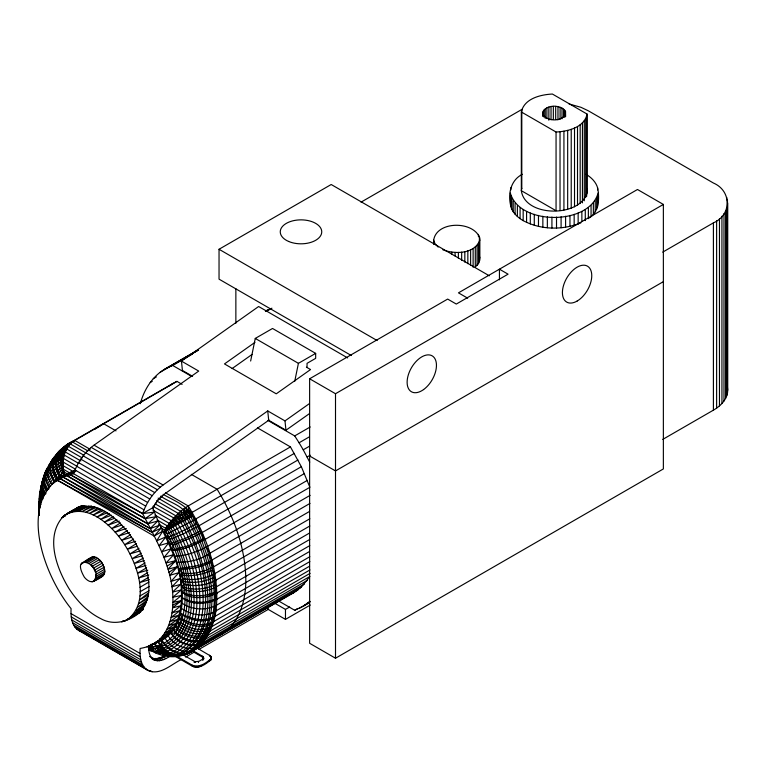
<?xml version="1.0" encoding="UTF-8"?>
<svg xmlns="http://www.w3.org/2000/svg" width="766" height="766" viewBox="0 0 766 766"><rect width="100%" height="100%" fill="white"/><g stroke="black" fill="none" stroke-linecap="round" stroke-linejoin="round"><path stroke-width="1.15" d="M181.465 659.488C171.469 664.084 159.768 676.263 147.675 670.25L78.649 630.399C71.295 625.946 70.711 616.333 71.075 608.635C41.642 572.432 12.62 490.135 75.777 470.362M39.325 502.113L39.123 512.119L39.382 500.447L39.19 515.422M90.197 449.345L74.723 440.412C63.779 447.411 60.897 462.492 64.459 474.336L66.537 475.533M163.129 494.338C174.859 501.155 189.451 506.058 194.296 519.846C198.921 528.626 202.913 537.742 206.217 547.106C212.728 565.94 216.663 586.009 215.054 605.992C214.183 638.442 187.335 668.909 153.267 651.837C209.367 638.212 188.493 560.779 167.419 525.916L157.078 519.951M147.675 670.25C140.322 665.798 139.738 656.184 140.092 648.476C153.382 646.169 166.5 638.614 173.92 627.172C180.546 616.017 182.04 602.631 181.322 589.897C180.814 559.783 162.469 535.061 152.836 507.695L157.873 500.112L164.039 494.338L269.048 420.027M38.951 505.062L38.999 503.722M182.126 384.36L176.965 381.382L173.087 383.383L70.845 442.413C65.943 445.927 63.176 451.854 62.936 457.809L63.501 458.499L62.956 460.759C46.257 469.931 40.023 490.278 39.698 508.26L39.056 502.075M38.97 508.614L39.104 511.19M40.876 504.679C37.247 497.393 40.828 488.957 42.436 481.546M41.249 485.558L40.962 490.585L43.432 496.694L44.15 493.716C36.538 477.457 52.327 460.481 65.34 451.997C65.943 446.875 70.127 442.509 74.723 440.412C60.562 446.348 45.165 462.559 56.368 478.175L58.417 479.43L64.459 474.336C57.412 464.024 59.202 446.138 72.444 441.982L87.898 450.906M172.762 605.15C174.83 571.723 157.365 542.165 142.629 513.584L73.613 473.733L62.917 477.007L57.019 480.004L154.148 536.076L162.775 531.097L156.704 540.815L165.877 536.889L159.108 545.622L168.731 542.778L161.885 551.74L171.325 548.724L164.115 557.275L173.643 554.718L166.145 562.914L175.682 560.722L168.108 569.205L177.425 566.706L169.736 575.381L178.871 572.642L171.019 581.442L180 578.512L171.9 586.804L180.824 584.267L172.494 592.099L181.322 589.897L172.819 597.317L181.504 595.364L172.857 602.421L181.37 600.649L172.589 607.831C171.479 622.049 165.648 637.456 152.511 644.627L166.251 636.173L159.835 639.15L169.075 633.53L162.325 636.393L171.632 630.523L164.738 633.051L173.92 627.172L166.883 629.307L175.921 623.476L168.568 625.573L177.626 619.474L169.975 621.609L179.033 615.165L171.115 617.425L180.125 610.569L171.977 612.934L180.9 605.734L172.589 607.831L172.762 605.15L181.37 600.649M40.272 494.75L39.65 496.368L40.924 489.148L40.636 491.332M138.761 613.001L127.462 619.656C150.624 601.186 137.784 565.605 124.686 544.664C112.621 526.012 87.286 501.376 63.913 515.719C44.476 535.932 56.464 568.295 69.227 588.968C77.194 601.09 87.554 612.13 100.71 618.612C113.425 625.918 128.688 621.791 139.402 612.752M41.728 484.619L39.267 499.48M307.329 480.378L205.096 539.408C195.004 544.348 183.993 550.591 172.618 550.007L172.867 544.904L165.896 530.79L165.81 528.406C171.536 519.444 179.1 511.497 188.206 505.933L290.448 446.904L301.354 466.714L309.895 487.272L207.653 546.302C197.59 551.616 186.435 556.02 174.945 556.183L167.112 537.77L163.962 531.786L161.885 530.589M151.687 644.187C190.035 635.234 185.391 584.544 174.945 556.183M152.855 510.089L171.345 520.756L171.182 523.743C192.18 558.682 214.585 637.695 159.807 654.059L150.691 644.398L150.442 647.634L152.999 651.502L154.359 651.33L155.565 652.689C212 639.667 189.968 559.333 169.056 524.969L169.276 523.35L154.837 515.02M165.513 492.825L188.206 505.933C206.303 535.53 218.904 570.105 216.5 605.226C215.284 625.19 205.604 646.609 186.061 654.413C236.282 622.835 208.725 547.958 185.803 507.427M304.485 473.522L199.294 534.18L178.315 543.257L172.867 544.904L170.004 543.86L170.282 539.283L183.179 533.921L196.182 527.391L301.354 466.714M39.009 503.444L39.315 498.053M159.807 654.059L159.931 652.048L155.67 646.696L154.646 643.555L161.444 651.627L167.582 655.763C190.629 650.401 200.118 623.581 199.907 602.287C200.137 572.69 189.815 543.87 174.935 518.592L152.961 506.288M203.593 659.267L203.229 656.673L192.582 650.42M569.09 103.984L580.906 107.288L588.307 110.792L713.405 183.017C731.779 190.868 731.779 215.026 713.405 222.868L662.724 252.129M662.724 439.425L713.405 410.164C720.643 406.018 727.595 399.096 727.7 390.239L727.7 202.942M170.282 539.283L167.112 537.77L167.486 533.73L192.793 520.688L297.964 459.993M93.519 581.461C105.919 565.097 68.605 550.199 84.442 577.325C86.587 579.881 89.967 582.725 93.519 581.461C98.115 578.751 106.493 576.386 104.549 569.339C103.726 565.021 101.303 560.99 97.77 558.366C92.332 553.866 86.817 560.808 82.048 562.905M72.444 441.982L70.319 443.217L70.338 443.954C66.46 448.1 59.872 449.46 57.23 454.822C54.156 461.458 55.42 469.357 58.934 475.562L61.309 476.691L61.701 473.264C55.343 462.607 58.896 447.306 70.845 442.413C60.265 447.717 58.618 462.147 63.798 471.837L68.95 474.805M294.326 453.386L192.084 512.406L191.739 515.145L184.309 519.377C205.211 557.591 227.454 629.949 177.923 656.203C170.569 655.935 163.991 651.272 159.989 645.288L149.083 647.758L151.046 650.937L152.999 651.502M40.292 490.843L39.487 497.249L41.077 502.582C42.618 487.607 49.034 471.693 62.649 463.918L63.071 462.032L62.295 461.132C61.711 454.008 64.555 446.233 70.845 442.413M55.947 481.469L56.368 478.175L63.798 471.837M57.115 481L58.417 479.43L58.934 475.562M169.477 655.562C179.033 657.104 187.153 647.519 192.592 640.596C200.185 629.355 202.846 615.529 203.153 602.181C203.392 572.03 192.879 542.663 177.722 516.926L178.315 513.412L156.628 500.887M189.853 652.565C180.096 659.172 167.084 654.011 161.186 644.78L161.942 640.596C168.597 649.578 181.035 657.678 192.084 651.378L294.326 592.348L301.354 587.129L309.895 576.434L207.653 635.464C197.81 640.845 185.228 637.216 177.339 629.949L175.787 626.157L179.206 626.406C187.45 633.367 200.06 636.546 209.922 631.184L310.096 573.351M522.393 174.294C511.362 179.704 508.011 192.611 510.357 204.024C511.142 211.445 517.012 217.065 523.168 220.627C540.729 229.982 562.665 230.375 580.934 222.791M510.357 193.061C519.224 225.568 589.226 225.568 598.093 193.061M589.265 217.937C598.562 212.077 599.395 200.299 598.093 190.408C597.336 183.323 591.917 177.789 586.057 174.294M41.69 484.102C45.127 468.275 54.29 453.711 67.657 444.433M173.585 518.189L173.001 521.139L171.182 523.743L167.419 525.916L163.962 531.786L167.486 533.73M40.416 489.79L42.053 482.207M44.447 476.021L45.759 472.134C41.967 477.773 42.781 485.395 46.793 490.671C49.876 482.063 55.372 474.001 63.329 469.242L70.577 473.426M48.756 485.941C45.213 480.608 44.045 473.187 47.683 467.595C43.107 474.183 41.948 483.25 47.119 489.809M521.33 111.97C524.222 98.536 540.528 94.639 552.391 94.036L587.12 114.086L587.12 192.793C580.111 217.506 524.988 217.544 521.33 190.677L521.33 111.97L556.059 132.02C567.922 131.426 584.228 127.529 587.12 114.086M250.645 361.025L255.27 338.428L272.533 328.47L315.669 353.375L315.669 358.354L307.042 363.333L307.042 366.857M294.709 381.411L298.414 363.333L315.669 353.375M104.052 567.271L95.424 572.25L93.519 568.133L90.723 564.657L99.35 559.678C102.998 563.556 105.861 569.195 104.052 574.557L95.424 579.546M521.818 188.302L521.33 190.677L556.059 210.727L556.059 132.02M39.305 507.082L39.296 515.499M172.867 544.904L177.339 556.269L182.184 573.274L184.099 584.324L181.887 586.545C192.419 590.634 204.656 589.59 214.825 584.879L215.84 580.245L213.896 577.487L214.844 573.619L212.555 569.961L213.523 566.878L309.56 511.429M309.847 518.764L214.844 573.619C205.307 578.742 193.951 580.676 183.275 578.837L181.14 580.647L184.099 584.324L184.654 589.696L182.289 592.29C192.563 597.145 205.068 596.771 215.332 592.07L216.5 586.756L309.445 533.088M203.593 658.272L203.229 659.775L203.718 657.726M174.677 656.022L192.295 666.19C199.036 669.446 206.303 663.749 211.129 659.631L211.33 657.726L210.516 655.964L196.077 647.462M309.78 545.603L216.835 599.271C206.36 604.604 191.912 605.217 182.356 597.863C192.323 603.407 205.049 603.742 215.409 599.05L216.835 593.104L309.78 539.436M479.851 240.007C474.776 254.092 454.793 254.427 442.834 249.773M475.293 247.073L475.293 266.999L478.453 263.657L479.851 259.933L479.851 238.102C473.139 219.411 431.698 220.972 433.604 243.961M159.989 645.288C181.322 636.479 186.598 610.358 184.654 589.696L181.887 586.545M140.283 403.692C143.97 390.038 151.898 377.006 164.183 369.518L198.289 349.832M42.714 480.416L44.141 476.988L43.662 478.693M44.15 493.716C46.946 483.068 52.921 472.727 62.563 466.954L63.013 465.642L62.295 461.132M542.721 113.875C546.34 122.474 565.863 122.033 565.519 111.52C560.693 103.228 540.882 104.482 542.721 116.26M171.345 520.756L173.001 521.139L174.935 518.592L175.845 515.805L155.192 503.875M43.183 478.721C40.857 483.758 42.456 489.713 45.74 493.936M43.739 476.778L44.102 475.791M49.12 465.728L51.446 461.333L45.989 471.349M73.613 473.733C77.5 462.53 84.423 452.179 94.055 445.151L198.72 371.079L181.456 361.121L258.621 306.515L347.659 357.923M309.397 413.65L285.957 430.233L284.99 420.898L267.736 410.93L163.072 485.002C153.439 492.031 146.517 502.381 142.629 513.584L70.099 474.585L75.805 470.899M151.611 649.587L151.046 650.937L148.499 649.807C206.456 642.444 187.21 561.535 166.366 528.1L191.117 514.053L192.084 512.406L188.943 510.309L188.206 505.933M47.559 469.386L48.727 466.638M210.813 562.321L213.523 566.878C204.034 572.001 192.927 574.385 182.184 573.274L178.679 568.535C189.671 569.971 200.941 567.127 210.813 562.321L211.876 560.061L309.981 503.415M62.956 460.759L62.936 457.809L64.277 455.09L63.511 453.654L66.747 449L66.316 448.522L57.23 454.822L48.986 465.115M104.549 569.339L95.922 574.318L95.922 578.052L94.611 580.695L103.238 575.716M152.377 508.614L157.547 500.495L161.789 496.109M52.873 458.92C48.344 466.063 50.412 475.533 55.334 481.91M44.418 474.92L45.386 473.149M184.309 519.377L181.571 514.637L178.315 513.412L182.691 520.286L166.892 529.028L165.896 530.79L163.962 531.786M155.565 652.689L156.618 650.947M52.069 460.395L58.781 451.892M55.152 457.225L56.387 455.339L53.907 457.57M56.368 478.175L52.011 484.198C41.067 471.55 53.132 456.354 65.388 450.695M89.861 559.075L91.757 557.16M176.745 656.223L192.295 665.194C199.036 668.45 206.303 662.753 211.129 658.636M55.075 456.402L55.506 455.799M54.348 456.976C48.086 463.564 49.091 474.077 54.041 481.096M55.248 455.99L62.352 448.579L65.876 446.434M309.56 566.208L213.523 621.657L211.55 624.108L211.876 626.578C202.023 631.912 189.413 629.221 180.824 622.605L177.683 622.174C185.726 630.274 198.806 634.162 209.568 629.499L211.876 626.578L309.981 569.933M133.313 616.008C159.625 601.703 147.177 563.728 135.63 543.448C123.786 523.858 96.775 494.721 72.109 511.152M57.421 453.999L59.231 451.768M175.787 626.157C183.38 634.602 196.393 639.141 207.184 634.487L209.922 631.184L209.568 629.499M154.148 536.076L161.176 528.128L152.089 532.322L57.019 480.004L68.088 473.627L59.796 478.444L152.089 532.322L159.692 525.15L150.126 528.578L59.796 478.444L70.874 472.287L62.917 477.007L150.126 528.578L157.806 520.985L147.714 523.829L62.917 477.007L73.842 471.052L66.757 475.59L147.714 523.829L156.025 516.677L145.147 518.668L66.757 475.59L75.71 470.745M176.965 562.378C188.331 562.455 200.711 559.869 209.922 553.196L310.096 495.363M213.139 618.334L213.523 621.657C203.67 626.971 191.088 624.778 182.184 618.535L180.537 613.26C189.671 620.546 205.269 624.376 214.844 616.448L309.847 561.593M177.339 629.949L173.576 629.796C180.719 638.547 193.616 643.699 204.417 639.045L207.653 635.464L207.184 634.487M66.316 448.522L68.413 446.329L83.877 455.253M59.844 450.848L67.207 444.816L176.965 381.382M204.417 639.045L205.096 639.399C195.273 644.79 182.739 640.74 175.222 633.195L171.077 633.08C178.2 643.086 195.876 650.391 205.096 639.399L307.329 580.369M61.117 478.53L65.646 475.025L54.137 482.025L62.544 477.228L60.696 478.424M202.645 659.22L202.645 660.215L203.229 658.779L199.189 661.211L195.656 661.757L194.775 662.542L194.775 661.546L182.94 654.825M194.018 662.207L195.656 661.757M278.163 600.707L294.709 610.263L303.231 606.212L309.857 601.262M94.409 429.535L103.63 423.722L116.011 430.875M181.475 608.376C191.098 615.222 205.623 617.635 215.84 610.962L309.809 556.71M297.964 589.944L188.206 653.379L192.084 651.378L197.685 646.897L301.354 587.129M44.237 494.472L45.989 493.074M148.776 592.664L139.441 599.998L148.566 594.78M148.125 596.599L138.627 603.771L147.733 598.572M46.362 490.719L49.043 488.737M147.149 600.257L137.487 607.256L146.584 602.086M254.973 342.354L224.486 363.927L276.258 393.82L310.546 369.547L306.41 367.163M232.127 368.551L252.129 354.399M284.99 420.898L309.407 403.615M64.411 446.856L70.319 443.217M145.856 603.618L136.051 610.445L145.128 605.284M48.765 487.358L50.594 486.104M144.247 606.662L134.318 613.298L143.366 608.137M169.439 385.796L173.087 383.383M168.96 572.298L177.425 566.706M54.233 482.599L51.466 484.38L53.524 483.241M109.375 513.775L100.71 519.367L111.319 515.212M113.138 516.476L104.444 522.086L114.527 518.304M116.844 519.52L108.121 525.15L119.314 521.11M183.275 578.837L180.077 574.634L182.184 573.274M105.584 511.449L96.956 517.002L107.546 512.693M120.473 522.891L111.712 528.53L121.765 525.036M101.801 509.505L93.193 515.02L103.755 510.539M123.987 526.558L115.187 532.198L126.323 528.473M143.357 608.711L132.288 615.787L143.319 609.487M98.048 507.963L89.459 513.44L99.982 508.787M127.367 530.493L118.519 536.133L129.607 532.542M130.574 534.678L121.698 540.298L131.618 537.186M94.888 506.498L85.792 512.253L96.257 507.437M133.6 539.063L124.686 544.664L135.62 541.332M167.17 566.064L175.682 560.722M91.298 505.799L82.201 511.487L92.609 506.508M136.415 543.621L127.462 549.203L137.219 546.292M86.797 506.154L78.726 511.152L89.057 506M138.991 548.322L130 553.875L140.235 550.878M141.317 553.119L132.288 558.653L142.409 555.714M140.178 611.67L130 617.913L140.992 611.613M84.48 505.694L75.384 511.228L85.648 505.933M65.531 515.47L61.615 517.845L65.713 515.595M143.366 557.993L134.318 563.479L144.305 560.597M145.128 562.886L136.051 568.343L145.913 565.49M174.935 518.592L188.943 510.309M82.326 505.675L72.215 511.726L83.408 505.742M140.915 610.808L142.907 609.621M146.584 567.769L137.487 573.188L147.809 570.163M81.464 505.914L79.405 507.13L81.464 506.106M147.733 572.604L138.627 577.985L148.776 574.96M73.804 509.888L63.913 515.719L72.071 511.133M180.604 516.657L173.001 521.139C187.373 545.919 197.322 574.155 196.843 603.072C197.015 624.252 186.789 650.296 163.857 655.083L159.931 652.048M123.671 620.747L121.698 621.906L123.786 620.776M79.358 506.699L69.227 512.655L81.33 505.953M148.566 577.353L139.441 582.696L149.418 579.642M140.618 611.766L138.627 612.934L140.465 611.948M182.203 515.719L189.595 511.41L192.084 512.406L192.381 516.294L195.723 519.022L196.326 523.8L199.122 525.744L199.945 531.413L202.243 532.552L203.22 539.12L188.398 545.756L172.618 550.007M79.568 506.47L76.466 508.27L79.511 506.632M139.929 587.292L149.064 581.978M133.6 615.797L124.686 620.987L135.046 615.146M154.215 643.622L163.177 638.432M351.326 355.529L219.038 279.15L219.038 249.266L331.199 184.51L489.33 275.808M361.025 202.157L521.943 109.394M164.183 369.518L198.298 349.976M265.476 311.197L270.819 308.641M160.276 372.171L198.518 350.091M168.319 367.287L172.695 365.468L192.333 354.131M266.75 311.168L271.911 308.191M153.277 378.691L156.369 376.901M150.184 382.54L152.252 381.344M467.681 298.175L458.461 292.851L637.484 189.489L663.366 204.436L663.366 468.936L335.508 658.224L309.627 643.277L309.627 378.777L447.67 299.075L456.297 304.064L508.069 274.171L499.442 269.192L499.442 279.839M309.627 378.777L335.508 393.724L663.366 204.436M152.836 507.695L142.629 513.584L154.32 512.138L145.147 518.668L70.099 474.585L74.915 471.923M267.822 420.4L294.709 435.921L310.211 426.968M84.442 561.794L93.069 556.815M81.234 564.054L83.149 562.953M85.926 561.89L94.553 556.901M87.516 562.416L96.143 557.428M89.134 563.355L97.77 558.366M294.709 435.921L299.085 442.777L309.426 436.812M92.207 566.275L100.834 561.296M93.519 568.133L102.146 563.154M94.611 570.153L103.238 565.174M309.732 462.147L303.231 449.805L309.435 446.224M96.095 576.281L104.722 571.302M95.922 578.052L104.549 573.064M307.128 456.957L310.23 455.167M92.207 581.806L99.877 577.382M663.366 281.649L335.508 470.927L309.627 455.99M140.092 591.725L149.226 586.45M309.809 525.993L215.84 580.245C206.255 585.396 194.669 586.842 184.099 584.324M309.445 551.568L216.5 605.226C205.891 610.799 191.969 610.004 182.088 603.235M159.127 646.054L161.157 644.876M166.107 654.978C163.129 658.856 141.088 661.556 161.616 657.496M151.716 658.492C157.413 663.126 164.91 659.717 170.109 656.089M171.077 633.08C176.86 643.316 191.557 648.764 202.243 642.971L304.485 583.941M185.602 657.104L193.855 652.335M199.026 649.357L268.215 609.41L285.469 619.368L310.316 605.025M274.305 602.966L285.469 609.41L289.615 607.017M294.709 610.263L297.811 608.472M307.128 603.56L310.23 601.77M299.085 608.453L309.426 602.478M303.231 606.212L309.435 602.631M74.58 509.313L66.451 513.986L79.444 506.556M139.929 595.967L149.064 590.73M192.381 516.294L165.896 530.79L160.678 527.764M147.082 646.983L151.199 644.666M62.936 457.809C46.084 467.222 38.587 488.382 39.746 506.699M196.326 523.8L181.896 531.307L167.112 537.77M199.945 531.413L185.315 538.498L170.004 543.86M265.467 311.12L267.545 310M71.669 442.126C61.644 446.568 59.413 459.887 63.329 469.242M290.448 594.349L294.326 592.348M217.104 636.69C239.605 626.416 246.642 599.165 245.742 576.415C244.603 545.402 233.247 515.47 217.104 489.244L191.318 474.355M183.304 655.256C208.764 643.402 214.04 611.546 211.272 586.402C209.501 568.707 204.398 551.472 197.341 535.195C194.631 529.028 191.624 522.977 188.331 517.098C183.744 505.503 170.052 502.879 160.736 496.148M212.555 569.961C202.597 574.73 190.983 577.018 180.077 574.634M213.896 577.487C203.833 582.227 191.893 583.912 181.14 580.647M160.247 658.08L163.014 656.759L158.179 658.693M211.55 624.108C200.855 628.771 187.747 625.573 179.273 617.865L180.824 622.605M178.679 568.535C189.786 567.022 201.86 566.189 211.876 560.061L208.668 554.603M197.685 646.897C186.971 651.512 174.208 645.374 168.29 635.981M193.989 649.932C183.285 654.585 170.914 647.864 165.245 638.49M188.359 653.159C177.961 656.548 166.921 649.635 161.942 640.596M100.834 576.827L102.146 576.482M201.286 643.153L202.243 642.971M67.504 446.482L68.413 446.329M192.084 512.406L190.322 512.665L171.182 523.743L169.276 523.35M161.186 644.78L158.409 642.291C171.843 675.105 200.931 640.807 203.507 620.661C210.583 586.076 199.227 550.505 182.691 520.286M215.409 599.05L216.835 599.271M203.22 539.12L205.096 539.408M193.855 543.601L195.981 543.946M179.273 617.865L182.184 618.535M154.253 658.846L149.514 656.424M184.654 589.696C195.071 592.865 206.877 591.917 216.5 586.756L214.825 584.879M180.537 613.26C190.791 618.88 203.919 622.567 214.844 616.448L214.317 612.216M61.701 473.264L64.459 474.336M156.254 646.542L160.563 651.876L165.705 654.806M78.649 630.399L80.813 631.385M187.459 511.181L183.333 509.198C183.677 515.757 189.068 520.574 191.203 526.596C196.106 536.392 200.194 546.589 203.411 557.064C208.907 575.429 211.809 594.933 208.994 614.045C208.017 635.943 180.881 674.415 160.554 645.058M166.892 529.028L158.562 524.222M219.038 249.266L377.169 340.564M255.27 338.428L298.414 363.333M192.582 376.326L182.423 370.457L181.456 361.121M285.957 430.233L268.703 420.275L267.736 410.93M172.695 365.468L191.309 376.221M257.433 427.84L290.448 446.904M94.055 445.151L163.072 485.002M91.183 447.363L160.209 487.214M88.387 449.91L157.413 489.761M85.706 452.744L154.732 492.595M85.744 452.85L70.338 443.954C56.473 447.986 52.777 465.766 61.309 476.691M158.122 498.12L183.907 513.258M83.159 455.847L152.185 495.688M66.747 449L82.249 457.944M80.794 459.16L149.81 499.011M65.34 451.997L80.832 460.95M78.63 462.645L147.647 502.496M78.716 463.42L64.277 455.09C58.57 457.944 53.687 462.31 49.953 467.471C45.127 476.423 36.529 488.727 43.001 498.858M63.501 458.499L76.849 466.207M76.696 466.274L145.712 506.125M63.071 462.032L75.441 469.175M75.011 469.979L144.037 509.83M73.344 471.607L63.013 465.642L61.95 464.33M191.567 650.832L202.645 657.228L203.718 658.722M162.89 656.692L165.973 658.473M160.63 657.822L163.723 659.603M158.418 658.588L161.511 660.369M155.249 658.387L159.376 660.771M153.229 658.406L157.346 660.78M152.377 658.636L155.469 660.416M71.075 613.643L140.092 653.494M71.238 616.898L140.255 656.74M71.717 619.914L140.743 659.765M72.521 622.672L141.547 662.523M73.632 625.133L142.658 664.984M75.039 627.249L144.056 667.1M150.146 670.614L152.204 671.801M76.715 629.02L149.839 671.236M175.845 515.805L177.722 516.926M215.332 592.07L216.835 593.104C206.485 598.208 191.462 600.238 182.289 592.29M153.774 659.679C149.198 656.902 148.499 651.004 148.719 646.121M438.171 247.073L435.011 243.732L433.604 240.007M162.497 653.522L163.857 655.083M174.16 655.696L174.696 656.328M154.359 651.33L151.735 647.471L150.691 644.398M158.275 645.92L162.718 651.215L167.045 654.375L167.582 655.763M170.569 655.169L171.249 656.184M58.417 479.43C50.23 469.74 52.423 453.166 63.817 447.622M206.217 547.106L209.922 553.196M299.085 442.777L303.231 449.805M173.576 629.796L175.222 633.195M41.46 499.633L39.889 494.108M177.683 622.174L179.206 626.406M479.382 256.131L479.851 258.027M203.593 658.176L202.645 656.232L202.645 657.228M180.805 511.219L181.571 514.637M586.612 188.244L587.12 192.793M63.272 472.172L62.563 466.954M215.054 605.992L215.84 610.962M727.461 387.472L727.7 390.239M39.325 508.059L39.449 510.415M727.461 200.185L727.461 392.996M726.762 197.446L726.762 199.83M726.762 208.438L726.762 395.735M725.603 211.119L725.603 398.416M723.985 213.724L723.985 401.02M721.936 216.223L721.936 403.519M719.475 218.597L719.475 405.894M716.622 220.819L716.622 408.115M713.405 222.868L713.405 410.164M597.604 187.766L597.604 189.958M597.604 195.703L597.604 206.657M596.657 198.298L596.657 209.262M595.23 200.826L595.23 211.78M593.363 203.249L593.363 214.202M591.065 205.547L591.065 216.51M588.365 207.691L588.365 218.655M586.651 116.384L586.651 196.393M585.703 118.634L585.703 197.446M585.281 209.664L585.281 220.627M584.295 120.798L584.295 200.807M582.447 122.847L582.447 202.856M581.863 211.445L581.863 221.307M580.168 124.753L580.168 203.565M578.148 213.005L578.148 223.959M577.516 126.476L577.516 205.298M574.519 128.008L574.519 206.83M574.165 214.327L574.165 225.29M571.225 129.32L571.225 208.141M569.961 215.409L569.961 226.372M567.673 130.392L567.673 209.214M565.519 111.52L565.634 116.595M565.595 216.232L565.595 227.186M564.753 110.237L564.753 117.389M563.929 131.206L563.929 210.028M563.565 109.069L563.565 117.418M561.995 108.063L561.995 118.797M561.095 216.778L561.095 227.741M560.099 107.259L560.099 119.19M560.032 131.752L560.032 210.573M557.974 106.694L557.974 119.812M556.518 217.056L556.518 228.019M555.685 106.388L555.685 119.506M553.339 106.359L553.339 119.477M551.922 217.056L551.922 228.019M551.032 106.598L551.032 119.716M548.858 107.096L548.858 120.214M547.355 216.778L547.355 227.741M546.895 107.843L546.895 118.577M545.239 108.801L545.239 118.337M543.946 109.931L543.946 117.083M543.075 111.194L543.075 115.963M542.855 216.232L542.855 227.186M538.479 215.409L538.479 226.372M534.285 214.327L534.285 225.29M530.302 213.005L530.302 223.959M526.577 211.445L526.577 222.399M523.168 209.664L523.168 220.627M521.799 109.672L521.799 188.493M520.085 207.691L520.085 218.655M517.385 205.547L517.385 216.51M515.087 203.249L515.087 214.202M513.22 200.826L513.22 211.78M511.793 198.298L511.793 209.262M510.836 187.766L510.836 189.958M510.836 195.703L510.836 206.657M479.382 236.215L479.382 261.828M478.453 234.377L478.453 236.723M478.453 243.732L478.453 263.657M477.074 245.474L477.074 265.39M473.12 248.519L473.12 267.277M470.621 249.773L470.621 265.007M467.844 250.808L467.844 263.695M464.828 251.593L464.828 262.144M461.659 252.138L461.659 260.335M458.384 252.407L458.384 258.266M455.081 252.407L455.081 255.921M451.806 252.138L451.806 254.475M434.073 241.903L434.073 244.249M335.508 393.724L335.508 658.224M285.469 609.41L285.469 619.368M268.215 607.199L268.215 609.41M235.861 288.725L235.861 323.29M210.516 655.964L210.516 656.96M210.516 659.488L210.516 660.483M209.549 655.236L209.549 656.232M209.549 660.215L209.549 661.211M200.922 665.194L200.922 666.19M199.658 665.759L199.658 666.755M198.432 661.546L198.432 662.542M198.183 667.109L198.183 666.114L196.603 667.224L196.603 666.228L195.024 667.109L195.024 666.114M193.559 665.759L193.559 666.755M192.295 665.194L192.295 666.19M211.33 657.726L211.129 659.631L211.33 657.726M156.35 641.774L150.739 645.527L159.874 640.299L156.35 641.774M211.33 658.722L211.129 656.816L211.33 658.722M577.152 301.038A20.739 11.978 -60 0 0 589.763 268.291A20.739 11.978 -60 0 0 564.351 283.075A20.739 11.978 -60 0 0 577.152 301.038M423.598 389.559A20.739 11.978 -60 0 0 433.489 356.832A20.739 11.978 -60 0 0 408.278 375.005A20.739 11.978 -60 0 0 423.598 389.559M288.61 241.443A20.739 11.978 0 0 0 321.605 233.218A20.739 11.978 0 0 0 292.784 220.838A20.739 11.978 0 0 0 288.61 241.443"/></g></svg>
